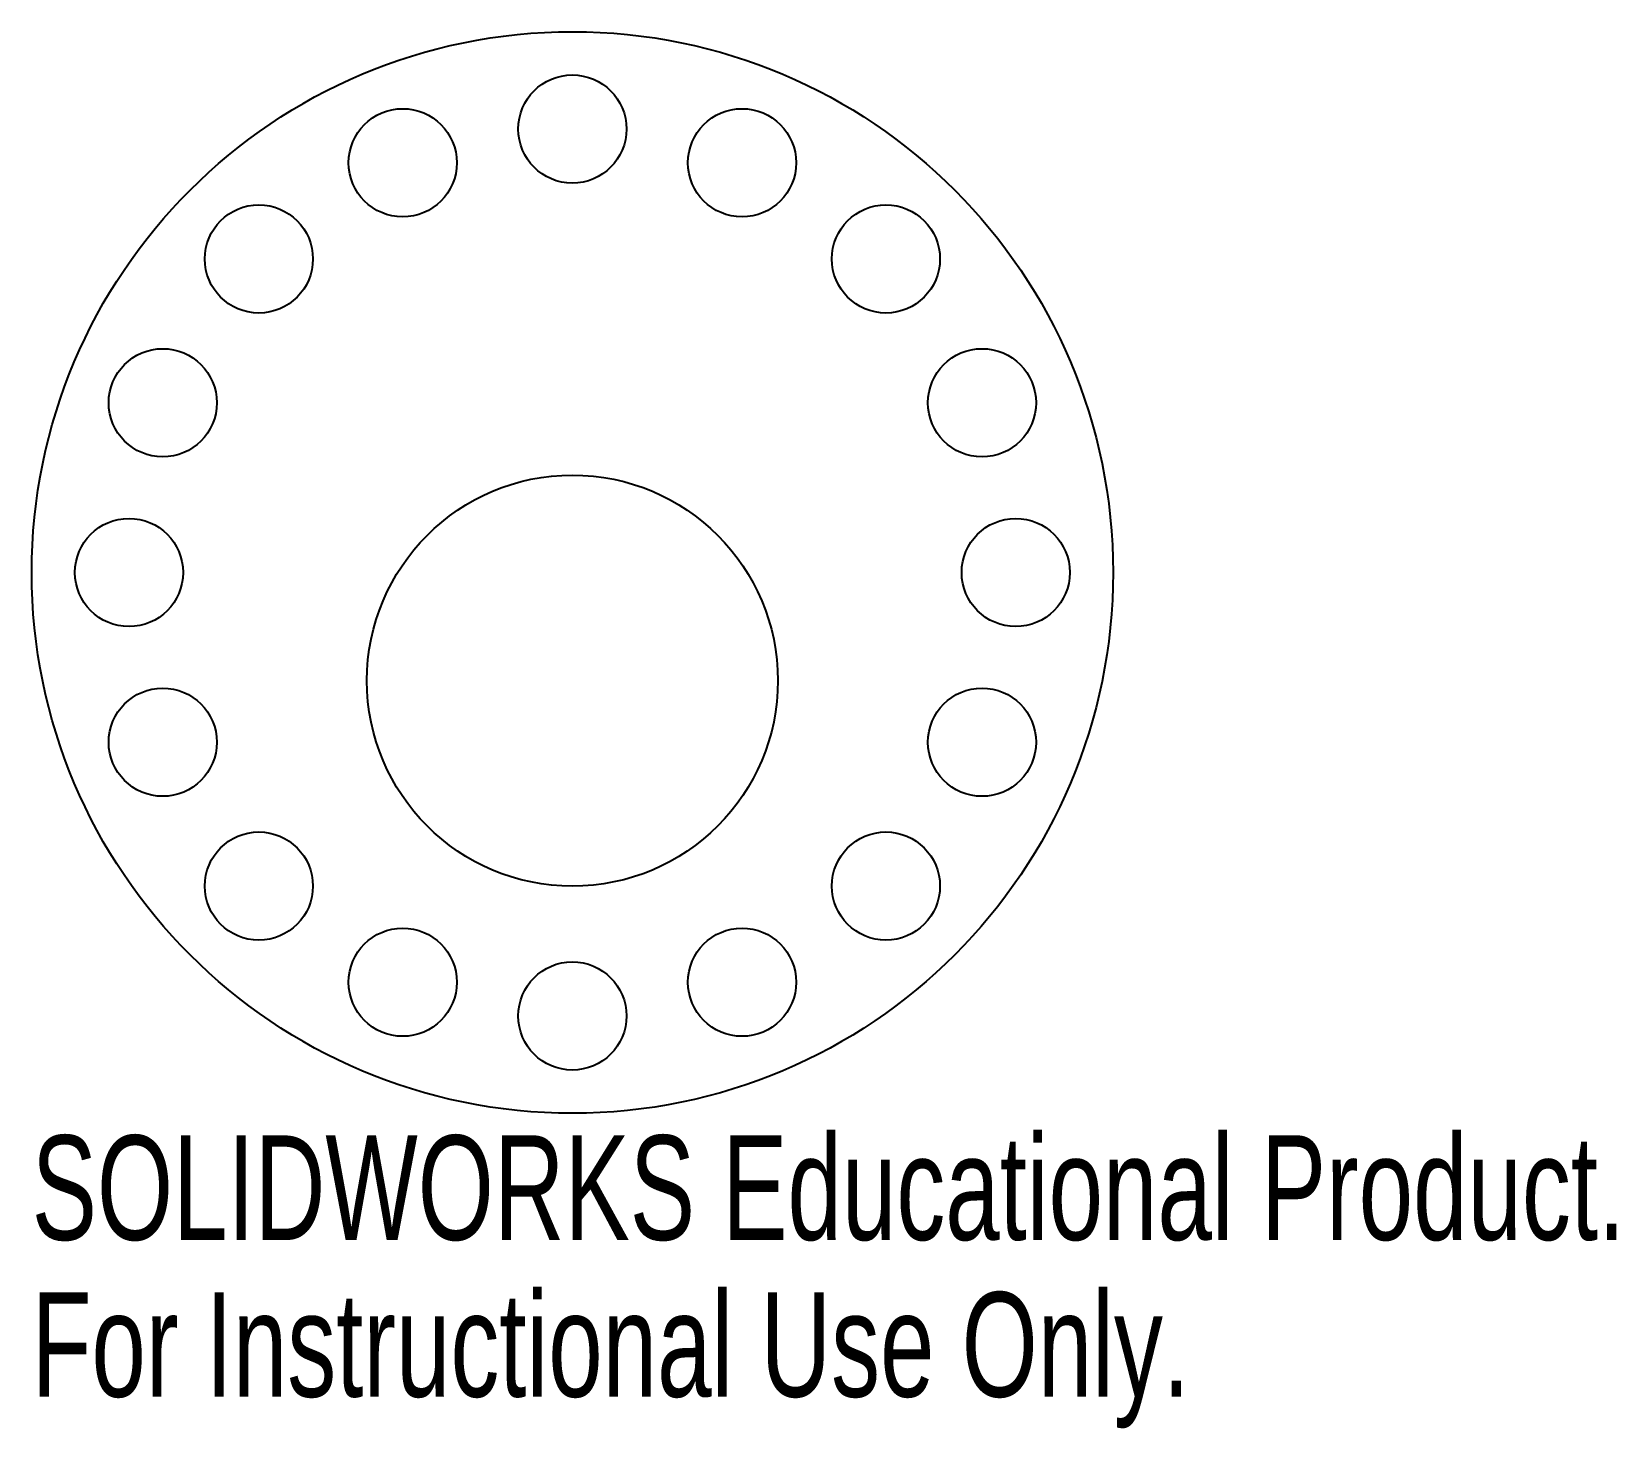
# Model space of a CAD drawing. Header units: millimetres. Extents: x -25 to 48.3, y -39.6 to 25.
import ezdxf

# ---------------------------------------------------------------- set-up
doc = ezdxf.new("R2010")
doc.units = ezdxf.units.MM
doc.styles.add('SLDTEXTSTYLE0', font='TXT', dxfattribs={"width": 0.7})

msp = doc.modelspace()

# ---------------------------------------------------------------- linework, layer by layer
at = {"color": 7, "linetype": 'Continuous', "lineweight": 25}
for centre, radius in [((0, 0), 25), ((0, 20.5), 2.5), ((-7.845, 18.94), 2.5), ((7.845, 18.94), 2.5), ((-14.496, 14.496), 2.5), ((14.496, 14.496), 2.5), ((-18.94, 7.845), 2.5), ((18.94, 7.845), 2.5), ((0, -5), 9.5), ((-20.5, 0), 2.5), ((20.5, 0), 2.5), ((-18.94, -7.845), 2.5), ((18.94, -7.845), 2.5), ((-14.496, -14.496), 2.5), ((14.496, -14.496), 2.5), ((-7.845, -18.94), 2.5), ((7.845, -18.94), 2.5), ((0, -20.5), 2.5)]:
    msp.add_circle(centre, radius, dxfattribs=at)

# ---------------------------------------------------------------- texts
at = {"color": 7, "linetype": 'Continuous', "char_height": 4.83362, "attachment_point": 1, "style": 'SLDTEXTSTYLE0'}
for s, insert in [('SOLIDWORKS Educational Product.', (-25, -26.02)), ('For Instructional Use Only.', (-25, -33.27))]:
    msp.add_mtext(s, dxfattribs=dict(at, insert=insert))

doc.saveas('drawing.dxf')
